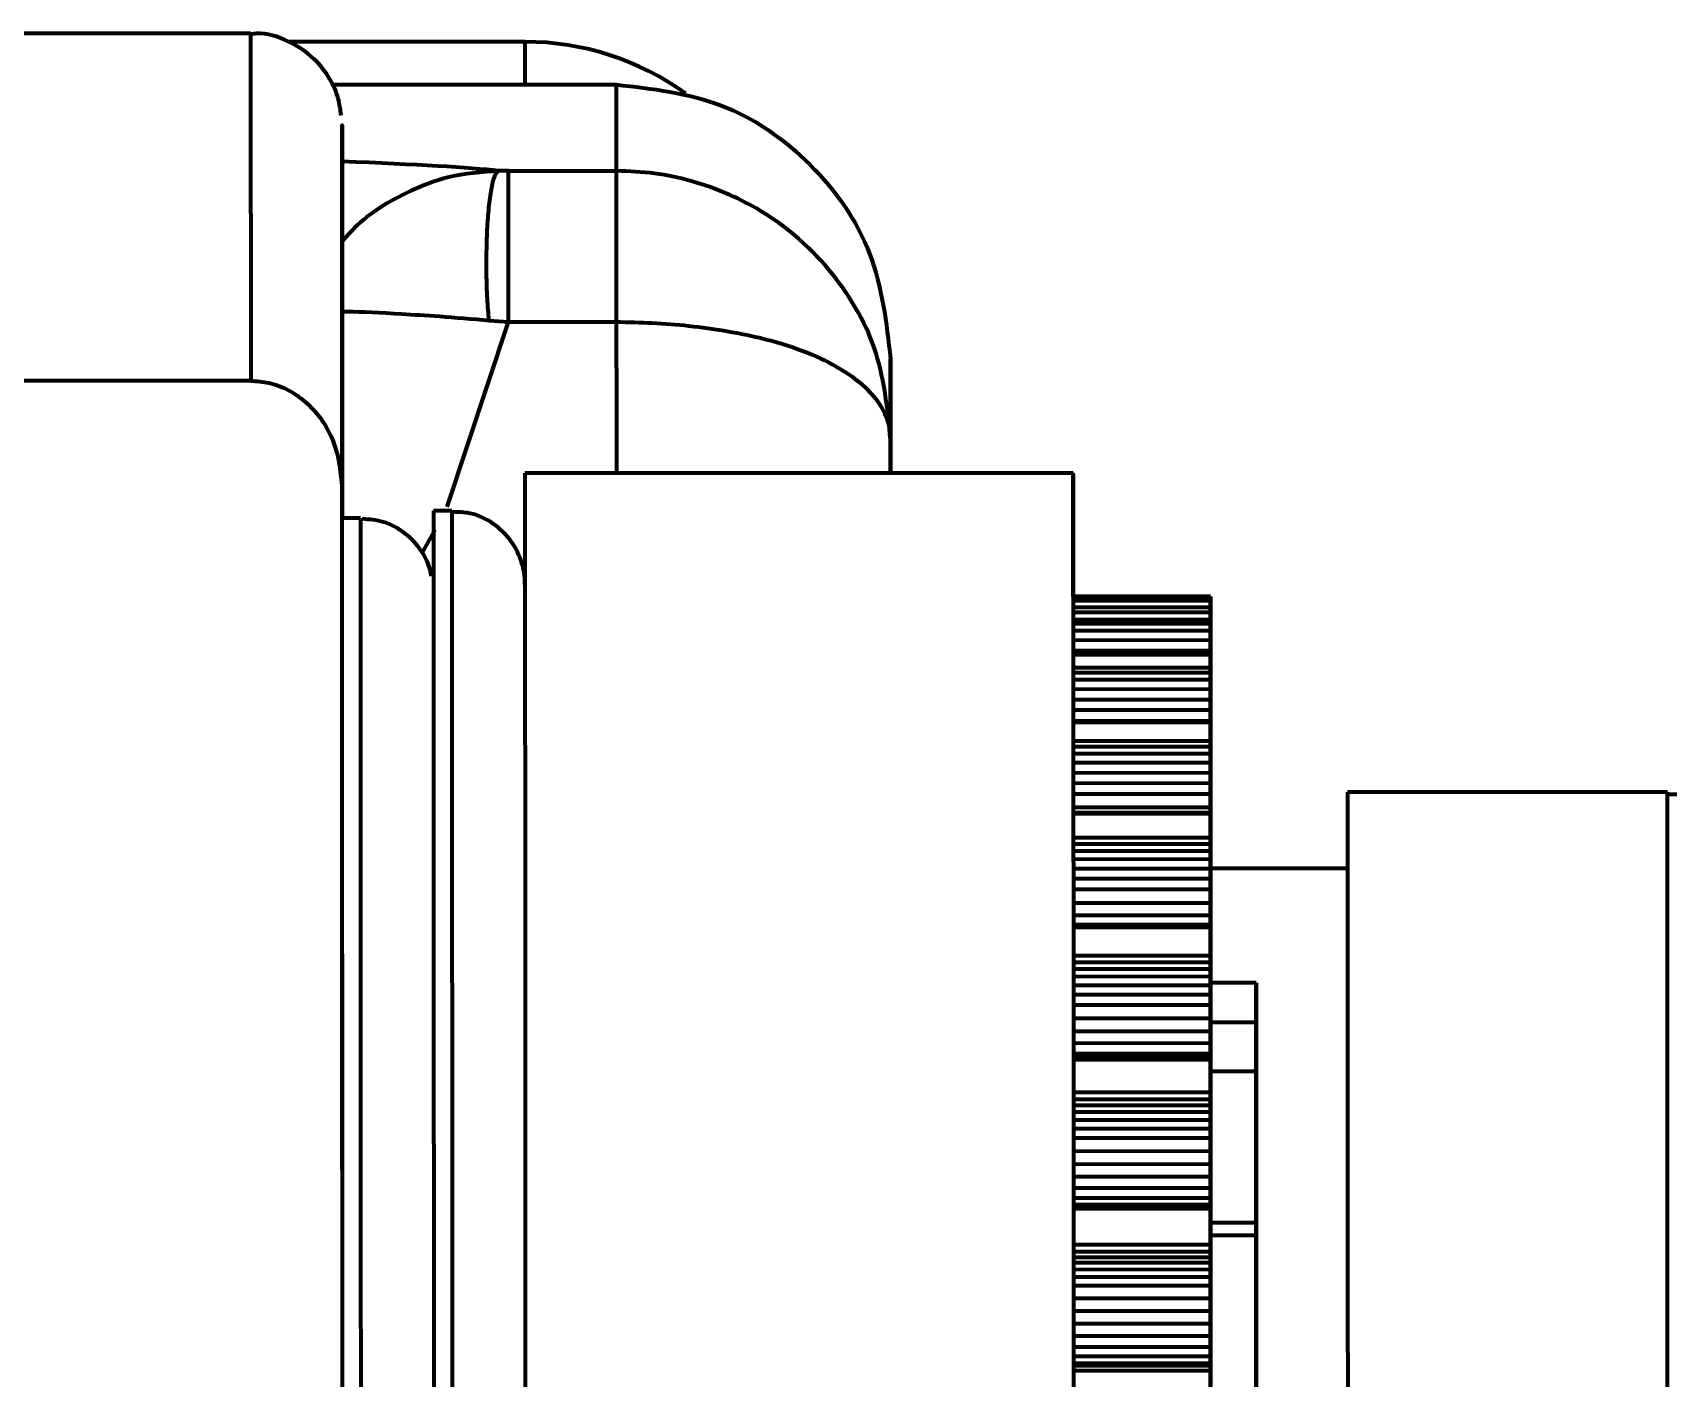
# Model space of a CAD drawing. Header units: millimetres. Extents: x -419 to 9215, y 1224 to 3301.
# Drawn here: x 354.18 to 374.06, y 1921.42 to 1937.78 of the extents above; entities that cross this region are included whole.
import ezdxf

# ---------------------------------------------------------------- set-up
doc = ezdxf.new("R2010")
doc.units = ezdxf.units.MM
doc.layers.add('0.7mm', color=7, linetype='Continuous', lineweight=70)

msp = doc.modelspace()

# ---------------------------------------------------------------- linework, layer by layer
at = {"layer": '0.7mm', "color": 7, "linetype": 'Continuous', "lineweight": 70}
for p, q in [((356.828, 1937.767), (350.424, 1937.766)), ((360.167, 1937.665), (357.29, 1937.665)), ((357.818, 1937.148), (359.525, 1937.145)), ((359.525, 1937.145), (361.273, 1937.145)), ((361.273, 1937.145), (361.273, 1936.097)), ((359.961, 1936.096), (361.273, 1936.097)), ((359.727, 1934.279), (359.961, 1934.26)), ((359.961, 1934.26), (361.273, 1934.261)), ((364.607, 1933.635), (364.607, 1933.813)), ((364.607, 1933.813), (364.607, 1932.423)), ((356.829, 1933.545), (325.718, 1933.536)), ((364.607, 1933.091), (364.607, 1933.635)), ((364.607, 1933.635), (364.607, 1932.423)), ((364.607, 1932.831), (364.607, 1933.091)), ((364.607, 1932.423), (364.607, 1933.091)), ((364.607, 1932.423), (364.607, 1932.831)), ((366.829, 1932.423), (360.163, 1932.421)), ((366.83, 1930.923), (366.829, 1932.354)), ((357.949, 1901.635), (357.94, 1932.244)), ((359.274, 1931.962), (359.052, 1931.962)), ((358.163, 1931.874), (357.941, 1931.873)), ((360.161, 1931.119), (360.163, 1931.119)), ((368.496, 1930.924), (366.83, 1930.923)), ((368.496, 1930.908), (366.83, 1930.908)), ((368.496, 1930.891), (368.496, 1930.924)), ((368.496, 1930.908), (368.496, 1930.87)), ((368.496, 1930.87), (366.83, 1930.869)), ((368.496, 1930.788), (366.83, 1930.788)), ((368.496, 1930.729), (366.83, 1930.729)), ((368.496, 1930.811), (368.496, 1930.891)), ((368.496, 1930.87), (368.496, 1930.788)), ((368.496, 1930.852), (368.496, 1930.826)), ((368.496, 1930.826), (368.496, 1930.75)), ((368.496, 1930.696), (368.496, 1930.811)), ((368.496, 1930.75), (368.496, 1930.794)), ((368.496, 1930.788), (368.496, 1930.672)), ((368.496, 1930.75), (368.496, 1930.636)), ((368.496, 1930.666), (368.496, 1930.75)), ((368.496, 1930.708), (368.496, 1930.729)), ((368.496, 1930.64), (366.83, 1930.64)), ((368.496, 1930.591), (366.83, 1930.591)), ((368.496, 1930.635), (368.496, 1930.708)), ((368.497, 1930.573), (368.496, 1930.696)), ((368.496, 1930.672), (368.497, 1930.547)), ((368.497, 1930.549), (368.496, 1930.666)), ((368.496, 1930.64), (368.496, 1930.591)), ((368.496, 1930.636), (368.497, 1930.516)), ((368.497, 1930.524), (368.496, 1930.635)), ((368.496, 1930.591), (368.497, 1930.506)), ((368.497, 1930.453), (368.497, 1930.573)), ((368.497, 1930.422), (368.497, 1930.549)), ((368.497, 1930.547), (368.497, 1930.425)), ((368.497, 1930.406), (368.497, 1930.524)), ((368.497, 1930.516), (368.497, 1930.401)), ((368.497, 1930.506), (366.83, 1930.505)), ((368.497, 1930.39), (366.83, 1930.389)), ((368.497, 1930.506), (368.497, 1930.39)), ((368.497, 1930.473), (368.497, 1930.459)), ((368.497, 1930.459), (368.497, 1930.391)), ((368.497, 1930.335), (368.497, 1930.453)), ((368.497, 1930.425), (368.497, 1930.303)), ((368.497, 1930.298), (368.497, 1930.422)), ((368.497, 1930.295), (368.497, 1930.406)), ((368.497, 1930.401), (368.497, 1930.288)), ((368.497, 1930.391), (368.497, 1930.283)), ((368.497, 1930.39), (368.497, 1930.262)), ((368.497, 1930.288), (368.497, 1930.343)), ((368.497, 1930.212), (368.497, 1930.335)), ((368.497, 1930.262), (366.83, 1930.262)), ((368.497, 1930.215), (366.83, 1930.214)), ((368.497, 1930.303), (368.497, 1930.174)), ((368.497, 1930.172), (368.497, 1930.298)), ((368.497, 1930.187), (368.497, 1930.295)), ((368.497, 1930.288), (368.497, 1930.175)), ((368.497, 1930.201), (368.497, 1930.288)), ((368.497, 1930.283), (368.497, 1930.17)), ((368.497, 1930.262), (368.497, 1930.136)), ((368.497, 1930.206), (368.497, 1930.215)), ((368.497, 1930.121), (368.497, 1930.212)), ((368.497, 1930.142), (368.497, 1930.206)), ((368.497, 1930.086), (368.497, 1930.201)), ((368.497, 1930.082), (368.497, 1930.187)), ((368.497, 1930.175), (368.497, 1930.096)), ((368.497, 1930.174), (368.497, 1930.075)), ((368.497, 1930.035), (368.497, 1930.172)), ((368.497, 1930.17), (368.497, 1930.064)), ((368.497, 1930.036), (368.497, 1930.142)), ((368.497, 1930.136), (368.497, 1930.008)), ((368.497, 1930.063), (368.497, 1930.121)), ((368.497, 1930.055), (366.83, 1930.054)), ((368.497, 1929.996), (366.83, 1929.995)), ((368.497, 1930.096), (368.497, 1930.05)), ((368.497, 1929.959), (368.497, 1930.086)), ((368.497, 1930.011), (368.497, 1930.082)), ((368.497, 1930.075), (368.497, 1930.008)), ((368.497, 1930.064), (368.497, 1929.963)), ((368.497, 1930.039), (368.497, 1930.063)), ((368.497, 1930.055), (368.497, 1929.996)), ((368.497, 1930.05), (368.497, 1930.039)), ((368.497, 1929.927), (368.497, 1930.036)), ((368.497, 1929.926), (368.497, 1930.035)), ((368.497, 1929.975), (368.497, 1930.011)), ((368.497, 1930.008), (368.497, 1929.865)), ((368.497, 1930.008), (368.497, 1929.974)), ((368.497, 1929.996), (368.497, 1929.908)), ((368.497, 1929.974), (368.497, 1929.975)), ((368.497, 1929.963), (368.497, 1929.869)), ((368.497, 1929.832), (368.497, 1929.959)), ((368.497, 1929.827), (368.497, 1929.927)), ((368.497, 1929.847), (368.497, 1929.926)), ((368.497, 1929.908), (366.83, 1929.908)), ((368.497, 1929.795), (366.83, 1929.794)), ((368.497, 1929.908), (368.497, 1929.795)), ((368.497, 1929.869), (368.497, 1929.811)), ((368.497, 1929.865), (368.497, 1929.749)), ((368.497, 1929.8), (368.497, 1929.847)), ((368.497, 1929.702), (368.497, 1929.832)), ((368.497, 1929.731), (368.497, 1929.827)), ((368.497, 1929.811), (368.497, 1929.788)), ((368.497, 1929.788), (368.497, 1929.8)), ((368.497, 1929.795), (368.497, 1929.668)), ((368.497, 1929.78), (368.497, 1929.779)), ((368.497, 1929.779), (368.497, 1929.72)), ((368.497, 1929.749), (368.497, 1929.662)), ((368.497, 1929.646), (368.497, 1929.731)), ((368.497, 1929.72), (368.497, 1929.619)), ((368.497, 1929.668), (366.83, 1929.668)), ((368.497, 1929.541), (366.83, 1929.54)), ((368.497, 1929.553), (368.497, 1929.702)), ((368.497, 1929.668), (368.497, 1929.541)), ((368.497, 1929.662), (368.497, 1929.606)), ((368.497, 1929.597), (368.497, 1929.646)), ((368.497, 1929.619), (368.497, 1929.516)), ((368.497, 1929.606), (368.497, 1929.584)), ((368.497, 1929.584), (368.497, 1929.597)), ((368.497, 1929.517), (368.497, 1929.581)), ((368.497, 1929.428), (368.497, 1929.553)), ((368.497, 1929.541), (368.497, 1929.409)), ((368.497, 1929.429), (368.497, 1929.517)), ((368.497, 1929.516), (368.497, 1929.422)), ((368.497, 1929.409), (366.83, 1929.409)), ((368.497, 1929.396), (366.83, 1929.396)), ((368.497, 1929.392), (366.83, 1929.392)), ((368.497, 1929.318), (368.497, 1929.429)), ((368.497, 1929.33), (368.497, 1929.428)), ((368.497, 1929.422), (368.497, 1929.335)), ((368.497, 1929.409), (368.497, 1929.256)), ((368.497, 1929.341), (368.497, 1929.396)), ((368.497, 1929.396), (368.497, 1929.392)), ((368.497, 1929.244), (368.497, 1929.341)), ((368.497, 1929.335), (368.497, 1929.262)), ((368.497, 1929.262), (368.497, 1929.33)), ((368.497, 1929.193), (368.497, 1929.318)), ((368.497, 1929.164), (366.83, 1929.164)), ((368.497, 1929.226), (368.497, 1929.262)), ((368.497, 1929.262), (368.497, 1929.226)), ((368.497, 1929.256), (368.497, 1929.125)), ((368.497, 1929.147), (368.497, 1929.244)), ((368.497, 1929.226), (368.497, 1929.226)), ((368.497, 1929.066), (368.497, 1929.193)), ((368.497, 1929.164), (368.497, 1929.097)), ((368.497, 1929.058), (368.497, 1929.147)), ((368.497, 1929.125), (368.497, 1929.02)), ((368.497, 1929.097), (366.83, 1929.096)), ((368.497, 1929.009), (366.83, 1929.009)), ((368.497, 1929.097), (368.497, 1929.009)), ((368.497, 1928.934), (368.497, 1929.066)), ((368.497, 1928.977), (368.497, 1929.058)), ((368.497, 1929.02), (368.497, 1928.943)), ((368.497, 1929.009), (368.497, 1928.901)), ((368.497, 1928.914), (368.497, 1928.977)), ((368.497, 1928.943), (368.497, 1928.898)), ((368.497, 1928.777), (368.497, 1928.934)), ((368.497, 1928.901), (366.83, 1928.9)), ((368.497, 1928.778), (366.83, 1928.777)), ((368.497, 1928.888), (368.497, 1928.914)), ((368.497, 1928.901), (368.497, 1928.778)), ((368.497, 1928.898), (368.497, 1928.888)), ((368.497, 1928.8), (368.497, 1928.751)), ((368.497, 1928.789), (368.497, 1928.8)), ((368.497, 1928.778), (368.497, 1928.652)), ((368.497, 1928.639), (368.497, 1928.777)), ((368.497, 1928.751), (368.497, 1928.66)), ((368.497, 1928.652), (366.83, 1928.651)), ((368.497, 1928.66), (368.497, 1928.57)), ((368.497, 1928.652), (368.497, 1928.52)), ((368.497, 1928.524), (368.497, 1928.639)), ((368.497, 1928.57), (368.497, 1928.49)), ((368.497, 1928.436), (368.497, 1928.524)), ((368.497, 1928.452), (368.497, 1928.524)), ((374.053, 1928.545), (370.164, 1928.543)), ((368.497, 1928.52), (366.83, 1928.519)), ((368.497, 1928.36), (366.83, 1928.36)), ((368.497, 1928.52), (368.497, 1928.36)), ((368.497, 1928.49), (368.497, 1928.418)), ((368.497, 1928.366), (368.497, 1928.452)), ((368.497, 1928.379), (368.497, 1928.436)), ((368.497, 1928.418), (368.497, 1928.368)), ((368.497, 1928.355), (368.497, 1928.379)), ((368.497, 1928.368), (368.497, 1928.355)), ((368.497, 1928.261), (368.497, 1928.366)), ((368.497, 1928.36), (368.497, 1928.217)), ((368.497, 1928.296), (366.83, 1928.295)), ((368.497, 1928.279), (366.83, 1928.279)), ((368.497, 1928.296), (368.497, 1928.279)), ((368.497, 1928.252), (368.497, 1928.296)), ((368.497, 1928.142), (368.497, 1928.261)), ((368.497, 1928.166), (368.497, 1928.252)), ((368.497, 1928.217), (368.497, 1928.096)), ((368.497, 1928.081), (368.497, 1928.166)), ((368.497, 1928.018), (368.497, 1928.142)), ((368.497, 1927.988), (366.831, 1927.988)), ((368.497, 1928.096), (368.497, 1928)), ((368.497, 1928.008), (368.497, 1928.081)), ((368.497, 1927.887), (368.497, 1928.018)), ((368.497, 1927.943), (368.497, 1928.008)), ((368.497, 1928), (368.497, 1927.934)), ((368.497, 1927.988), (368.497, 1927.914)), ((368.497, 1927.903), (368.497, 1927.943)), ((368.497, 1927.934), (368.497, 1927.9)), ((368.497, 1927.914), (366.831, 1927.914)), ((368.497, 1927.828), (366.831, 1927.828)), ((368.497, 1927.728), (366.831, 1927.727)), ((368.497, 1927.914), (368.497, 1927.828)), ((368.497, 1927.9), (368.497, 1927.903)), ((368.497, 1927.725), (368.497, 1927.887)), ((368.497, 1927.828), (368.497, 1927.728)), ((368.497, 1927.728), (368.497, 1927.611)), ((368.497, 1927.611), (366.831, 1927.611)), ((368.497, 1927.577), (368.497, 1927.725)), ((368.497, 1927.621), (370.164, 1927.621)), ((368.497, 1927.611), (368.497, 1927.489)), ((368.497, 1927.448), (368.497, 1927.577)), ((368.497, 1927.544), (368.497, 1927.507)), ((368.497, 1927.521), (368.497, 1927.544)), ((368.497, 1927.489), (366.831, 1927.489)), ((368.497, 1927.36), (366.831, 1927.36)), ((368.497, 1927.507), (368.497, 1927.428)), ((368.497, 1927.489), (368.497, 1927.36)), ((368.497, 1927.342), (368.497, 1927.448)), ((368.497, 1927.428), (368.497, 1927.352)), ((368.497, 1927.36), (368.497, 1927.197)), ((368.497, 1927.352), (368.497, 1927.287)), ((368.497, 1927.264), (368.497, 1927.342)), ((368.497, 1927.197), (366.831, 1927.196)), ((366.831, 1927.168), (366.831, 1926.911)), ((368.497, 1927.287), (368.497, 1927.233)), ((368.497, 1927.217), (368.497, 1927.264)), ((368.497, 1927.233), (368.497, 1927.206)), ((368.497, 1927.206), (368.497, 1927.217)), ((368.498, 1927.119), (368.497, 1927.197)), ((368.497, 1927.197), (368.497, 1927.046)), ((368.497, 1927.046), (366.831, 1927.045)), ((368.497, 1927.046), (368.497, 1926.911)), ((368.498, 1927.035), (368.498, 1927.119)), ((368.498, 1926.94), (368.498, 1927.035)), ((368.498, 1926.828), (368.498, 1926.94)), ((368.497, 1926.93), (366.831, 1926.93)), ((368.497, 1926.901), (366.831, 1926.901)), ((368.497, 1926.93), (368.497, 1926.901)), ((368.497, 1926.898), (368.497, 1926.93)), ((368.497, 1926.911), (368.498, 1926.798)), ((368.498, 1926.824), (368.497, 1926.898)), ((368.498, 1926.71), (368.498, 1926.828)), ((368.498, 1926.755), (368.498, 1926.824)), ((368.498, 1926.798), (368.498, 1926.712)), ((368.498, 1926.698), (368.498, 1926.755)), ((368.498, 1926.554), (366.831, 1926.554)), ((368.498, 1926.712), (368.498, 1926.656)), ((368.498, 1926.584), (368.498, 1926.71)), ((368.498, 1926.651), (368.498, 1926.698)), ((368.498, 1926.656), (368.498, 1926.635)), ((368.498, 1926.635), (368.498, 1926.651)), ((368.498, 1926.42), (368.498, 1926.584)), ((368.498, 1926.554), (368.498, 1926.475)), ((368.498, 1926.475), (366.831, 1926.474)), ((368.498, 1926.393), (366.831, 1926.392)), ((368.498, 1926.475), (368.498, 1926.393)), ((368.498, 1926.266), (368.498, 1926.42)), ((368.498, 1926.393), (368.498, 1926.302)), ((368.498, 1926.302), (366.831, 1926.301)), ((368.498, 1926.194), (366.831, 1926.194)), ((368.498, 1926.302), (368.498, 1926.194)), ((368.498, 1926.227), (368.498, 1926.266)), ((369.053, 1926.227), (368.498, 1926.227)), ((368.498, 1926.194), (368.498, 1926.08)), ((368.498, 1926.08), (366.831, 1926.079)), ((368.498, 1925.956), (366.831, 1925.955)), ((368.498, 1926.08), (368.498, 1925.956)), ((368.498, 1925.956), (368.498, 1925.793)), ((368.498, 1925.793), (366.831, 1925.792)), ((366.831, 1925.765), (366.831, 1925.364)), ((368.498, 1925.793), (368.498, 1925.636)), ((368.498, 1925.636), (366.831, 1925.636)), ((368.498, 1925.636), (368.498, 1925.492)), ((368.498, 1925.492), (366.831, 1925.491)), ((368.498, 1925.364), (366.831, 1925.364)), ((368.498, 1925.492), (368.498, 1925.364)), ((368.498, 1925.364), (368.498, 1925.26)), ((368.498, 1925.329), (366.831, 1925.329)), ((368.498, 1925.289), (366.831, 1925.288)), ((368.498, 1925.329), (368.498, 1925.289)), ((368.498, 1925.31), (368.498, 1925.329)), ((368.498, 1925.25), (368.498, 1925.31)), ((368.498, 1925.26), (368.498, 1925.183)), ((368.498, 1925.198), (368.498, 1925.25)), ((368.498, 1925.158), (368.498, 1925.198)), ((368.498, 1925.183), (368.498, 1925.138)), ((368.498, 1925.13), (368.498, 1925.158)), ((368.498, 1925.138), (368.498, 1925.13)), ((368.498, 1924.894), (366.831, 1924.893)), ((368.498, 1924.81), (366.831, 1924.81)), ((368.498, 1924.894), (368.498, 1924.81)), ((368.498, 1924.81), (368.498, 1924.734)), ((368.498, 1924.734), (366.831, 1924.734)), ((368.498, 1924.655), (366.831, 1924.654)), ((368.498, 1924.558), (366.831, 1924.558)), ((368.498, 1924.734), (368.498, 1924.655)), ((368.498, 1924.655), (368.498, 1924.558)), ((368.498, 1924.558), (368.498, 1924.454)), ((368.498, 1924.454), (366.831, 1924.453)), ((368.498, 1924.454), (368.498, 1924.338)), ((368.498, 1924.338), (366.832, 1924.337)), ((368.498, 1924.179), (366.832, 1924.178)), ((366.832, 1924.158), (366.832, 1923.632)), ((368.498, 1924.338), (368.498, 1924.179)), ((368.498, 1924.179), (368.498, 1924.021)), ((368.498, 1924.021), (366.832, 1924.02)), ((368.498, 1924.021), (368.498, 1923.869)), ((368.498, 1923.869), (366.832, 1923.869)), ((368.498, 1923.869), (368.498, 1923.73)), ((368.498, 1923.73), (366.832, 1923.73)), ((368.498, 1923.61), (366.832, 1923.609)), ((368.498, 1923.73), (368.498, 1923.61)), ((368.498, 1923.61), (368.498, 1923.514)), ((368.498, 1923.529), (366.832, 1923.529)), ((368.498, 1923.478), (366.832, 1923.478)), ((368.498, 1923.529), (368.498, 1923.478)), ((368.498, 1923.522), (368.498, 1923.529)), ((368.498, 1923.479), (368.498, 1923.522)), ((368.498, 1923.514), (368.498, 1923.447)), ((368.498, 1923.444), (368.498, 1923.479)), ((368.498, 1923.478), (368.499, 1923.043)), ((368.498, 1923.447), (368.498, 1923.415)), ((368.498, 1923.423), (368.498, 1923.444)), ((368.498, 1923.415), (368.498, 1923.423)), ((368.498, 1923.311), (368.498, 1923.343)), ((369.054, 1923.311), (368.498, 1923.311)), ((368.499, 1923.043), (366.832, 1923.043)), ((368.499, 1922.958), (366.832, 1922.958)), ((368.499, 1923.043), (368.499, 1922.958)), ((368.499, 1922.958), (368.499, 1922.889)), ((368.499, 1922.889), (366.832, 1922.889)), ((368.499, 1922.824), (366.832, 1922.823)), ((368.499, 1922.889), (368.499, 1922.824)), ((368.499, 1922.824), (368.499, 1922.741)), ((368.499, 1922.741), (366.832, 1922.74)), ((368.499, 1922.648), (366.832, 1922.648)), ((368.499, 1922.741), (368.499, 1922.648)), ((368.499, 1922.648), (368.499, 1922.543)), ((368.499, 1922.543), (366.832, 1922.542)), ((368.499, 1922.391), (366.832, 1922.391)), ((366.832, 1922.382), (366.832, 1921.576)), ((368.499, 1922.543), (368.499, 1922.391)), ((368.499, 1922.391), (368.499, 1922.235)), ((368.499, 1922.235), (366.832, 1922.235)), ((368.499, 1922.235), (368.499, 1922.08)), ((368.499, 1922.08), (366.832, 1922.08)), ((368.499, 1922.08), (368.499, 1921.933)), ((368.499, 1921.933), (366.832, 1921.932)), ((368.499, 1921.799), (366.832, 1921.798)), ((368.499, 1921.933), (368.499, 1921.799)), ((368.499, 1921.799), (368.499, 1921.686)), ((368.499, 1921.686), (366.832, 1921.685)), ((368.499, 1921.599), (366.832, 1921.598)), ((368.499, 1921.576), (366.832, 1921.576)), ((368.499, 1921.57), (366.832, 1921.57)), ((368.499, 1921.686), (368.499, 1921.599)), ((368.499, 1921.599), (368.499, 1921.543)), ((368.499, 1921.576), (368.499, 1921.57)), ((368.499, 1921.549), (368.499, 1921.576)), ((368.499, 1921.57), (368.499, 1921.509)), ((368.499, 1921.509), (366.832, 1921.509)), ((368.499, 1921.533), (368.499, 1921.549)), ((368.499, 1921.543), (368.499, 1921.531)), ((368.499, 1921.531), (368.499, 1921.533)), ((368.499, 1921.509), (368.499, 1921.045))]:
    msp.add_line(p, q, dxfattribs=at)
at = {"layer": '0.7mm', "color": 8, "linetype": 'Continuous', "lineweight": 70}
for p, q in [((360.167, 1937.145), (360.167, 1937.665)), ((359.217, 1932.012), (359.961, 1934.26)), ((366.83, 1930.923), (366.829, 1932.354)), ((358.915, 1931.453), (359.071, 1931.735)), ((369.053, 1925.743), (368.498, 1925.743)), ((369.054, 1925.151), (368.498, 1925.151)), ((369.054, 1923.155), (368.499, 1923.155))]:
    msp.add_line(p, q, dxfattribs=at)
at = {"layer": '0.7mm', "color": 8, "linetype": 'Continuous', "lineweight": 70, "flags": 128}
for points in [[(356.828, 1937.767), (356.828, 1937.762), (356.828, 1937.543), (356.828, 1937.005), (356.828, 1936.154), (356.829, 1934.997), (356.829, 1933.545)], [(361.273, 1934.261), (361.273, 1933.887), (361.274, 1933.507), (361.274, 1933.122), (361.274, 1932.732), (361.274, 1932.422)], [(359.274, 1931.962), (359.274, 1931.884), (359.274, 1931.506), (359.274, 1930.82), (359.274, 1929.841), (359.275, 1928.588), (359.275, 1927.087), (359.276, 1925.369), (359.276, 1923.468), (359.277, 1921.424), (359.277, 1919.277), (359.278, 1917.072)], [(358.163, 1931.874), (358.163, 1931.87), (358.163, 1931.677), (358.163, 1931.192), (358.163, 1930.424), (358.163, 1929.387), (358.164, 1928.102), (358.164, 1926.592), (358.165, 1924.887), (358.165, 1923.018), (358.166, 1921.022)], [(374.059, 1904.1), (374.059, 1904.115), (374.059, 1904.364), (374.059, 1904.913), (374.059, 1905.748), (374.059, 1906.847), (374.058, 1908.185), (374.058, 1909.726), (374.057, 1911.433), (374.057, 1913.262), (374.056, 1915.169), (374.056, 1917.104), (374.055, 1919.019), (374.055, 1920.867), (374.054, 1922.601), (374.054, 1924.177), (374.053, 1925.557), (374.053, 1926.705), (374.053, 1927.593), (374.053, 1928.198), (374.053, 1928.505), (374.053, 1928.545)]]:
    msp.add_lwpolyline(points, dxfattribs=at)
at = {"layer": '0.7mm', "color": 7, "linetype": 'Continuous', "lineweight": 70, "flags": 128}
for points in [[(357.94, 1932.244), (357.94, 1933.756), (357.94, 1934.964), (357.939, 1935.854), (357.939, 1936.418), (357.939, 1936.65), (357.939, 1936.548), (357.939, 1936.112), (357.94, 1935.347), (357.94, 1934.261), (357.94, 1932.865), (357.941, 1931.873)], [(360.163, 1932.421), (360.163, 1932.407), (360.163, 1932.169), (360.163, 1931.644), (360.163, 1930.84), (360.163, 1929.772), (360.164, 1928.46), (360.164, 1926.927), (360.165, 1925.202), (360.165, 1923.315), (360.166, 1921.301)], [(366.829, 1932.354), (366.829, 1932.409), (366.829, 1932.171), (366.83, 1931.645), (366.83, 1930.841), (366.83, 1929.774), (366.83, 1928.461), (366.831, 1926.929), (366.831, 1925.203), (366.832, 1923.317), (366.832, 1921.303)], [(359.052, 1931.962), (359.052, 1931.827), (359.052, 1931.393), (359.052, 1930.667), (359.052, 1929.663), (359.053, 1928.401), (359.053, 1926.906), (359.053, 1925.207), (359.054, 1923.336), (359.055, 1921.33), (359.055, 1919.229), (359.056, 1917.072)], [(357.944, 1921.022), (357.943, 1923.018), (357.942, 1924.887), (357.942, 1926.592), (357.942, 1928.102), (357.941, 1929.387), (357.941, 1930.424), (357.941, 1931.192), (357.941, 1931.677), (357.941, 1931.87), (357.941, 1931.873)], [(368.496, 1930.924), (368.496, 1930.923), (368.496, 1930.921), (368.496, 1930.92), (368.496, 1930.918), (368.496, 1930.916), (368.496, 1930.914), (368.496, 1930.911), (368.496, 1930.908)], [(368.496, 1930.794), (368.496, 1930.802), (368.496, 1930.81), (368.496, 1930.818), (368.496, 1930.825), (368.496, 1930.832), (368.496, 1930.839), (368.496, 1930.846), (368.496, 1930.852)], [(368.496, 1930.729), (368.496, 1930.719), (368.496, 1930.709), (368.496, 1930.698), (368.496, 1930.687), (368.496, 1930.676), (368.496, 1930.664), (368.496, 1930.652), (368.496, 1930.64)], [(368.497, 1930.343), (368.497, 1930.36), (368.497, 1930.377), (368.497, 1930.394), (368.497, 1930.41), (368.497, 1930.426), (368.497, 1930.442), (368.497, 1930.458), (368.497, 1930.473)], [(368.497, 1930.215), (368.497, 1930.196), (368.497, 1930.176), (368.497, 1930.157), (368.497, 1930.137), (368.497, 1930.117), (368.497, 1930.096), (368.497, 1930.075), (368.497, 1930.055)], [(368.497, 1929.581), (368.497, 1929.606), (368.497, 1929.632), (368.497, 1929.657), (368.497, 1929.682), (368.497, 1929.707), (368.497, 1929.732), (368.497, 1929.756), (368.497, 1929.78)], [(368.497, 1929.392), (368.497, 1929.364), (368.497, 1929.336), (368.497, 1929.308), (368.497, 1929.28), (368.497, 1929.251), (368.497, 1929.222), (368.497, 1929.193), (368.497, 1929.164)], [(368.497, 1928.524), (368.497, 1928.558), (368.497, 1928.592), (368.497, 1928.625), (368.497, 1928.658), (368.497, 1928.691), (368.497, 1928.724), (368.497, 1928.756), (368.497, 1928.789)], [(370.164, 1928.543), (370.164, 1928.504), (370.164, 1928.197), (370.164, 1927.591), (370.164, 1926.704), (370.165, 1925.556), (370.165, 1924.176), (370.165, 1922.6), (370.166, 1920.866), (370.166, 1919.018), (370.167, 1917.103), (370.167, 1915.168), (370.168, 1913.261), (370.168, 1911.432), (370.169, 1909.725), (370.169, 1908.184), (370.17, 1906.846), (370.17, 1905.747), (370.17, 1904.912), (370.17, 1904.363), (370.17, 1904.114), (370.17, 1904.099)], [(368.497, 1928.279), (368.497, 1928.244), (368.497, 1928.208), (368.497, 1928.172), (368.497, 1928.136), (368.497, 1928.099), (368.497, 1928.062), (368.497, 1928.026), (368.497, 1927.988)], [(368.497, 1927.197), (368.497, 1927.238), (368.497, 1927.279), (368.497, 1927.32), (368.497, 1927.36), (368.497, 1927.401), (368.497, 1927.441), (368.497, 1927.481), (368.497, 1927.521)], [(368.497, 1926.901), (368.497, 1926.859), (368.498, 1926.816), (368.498, 1926.773), (368.498, 1926.729), (368.498, 1926.686), (368.498, 1926.642), (368.498, 1926.598), (368.498, 1926.554)], [(368.498, 1926.412), (368.498, 1926.292), (368.498, 1926.227)], [(368.498, 1925.831), (368.498, 1925.954), (368.498, 1926.07), (368.498, 1926.176), (368.498, 1926.267), (368.498, 1926.338), (368.498, 1926.387), (368.498, 1926.412), (368.498, 1926.412)], [(369.053, 1926.225), (369.053, 1926.224), (369.053, 1926.202), (369.053, 1926.161), (369.053, 1926.102), (369.053, 1926.027), (369.053, 1925.94), (369.053, 1925.844), (369.053, 1925.743)], [(369.054, 1923.545), (369.054, 1924.09), (369.054, 1924.58), (369.054, 1925.013), (369.054, 1925.386), (369.053, 1925.695), (369.053, 1925.939), (369.053, 1926.116), (369.053, 1926.225)], [(368.498, 1925.352), (368.498, 1925.362), (368.498, 1925.39), (368.498, 1925.435), (368.498, 1925.494), (368.498, 1925.566), (368.498, 1925.648), (368.498, 1925.737), (368.498, 1925.831)], [(369.053, 1925.743), (369.053, 1925.628), (369.053, 1925.519), (369.053, 1925.418), (369.054, 1925.329), (369.054, 1925.256), (369.054, 1925.2), (369.054, 1925.165), (369.054, 1925.151)], [(368.498, 1923.343), (368.498, 1923.79), (368.498, 1924.185), (368.498, 1924.527), (368.498, 1924.811), (368.498, 1925.038), (368.498, 1925.204), (368.498, 1925.309), (368.498, 1925.352)], [(368.498, 1925.289), (368.498, 1925.24), (368.498, 1925.191), (368.498, 1925.142), (368.498, 1925.092), (368.498, 1925.043), (368.498, 1924.993), (368.498, 1924.944), (368.498, 1924.894)], [(369.054, 1925.151), (369.054, 1925.1), (369.054, 1924.987), (369.054, 1924.815), (369.054, 1924.583), (369.054, 1924.294), (369.054, 1923.949), (369.054, 1923.551), (369.054, 1923.103)], [(368.498, 1923.404), (368.498, 1923.484), (368.498, 1923.543), (368.498, 1923.579), (368.498, 1923.59), (368.498, 1923.576), (368.498, 1923.537), (368.498, 1923.475), (368.498, 1923.392)], [(368.5, 1917.43), (368.5, 1918.26), (368.5, 1919.078), (368.499, 1919.876), (368.499, 1920.651), (368.499, 1921.396), (368.499, 1922.107), (368.499, 1922.778), (368.498, 1923.404)], [(368.498, 1923.392), (368.498, 1923.329), (368.498, 1923.311)], [(369.054, 1922.818), (369.054, 1922.894), (369.054, 1922.983), (369.054, 1923.08), (369.054, 1923.181), (369.054, 1923.282), (369.054, 1923.379), (369.054, 1923.468), (369.054, 1923.545)], [(369.054, 1923.154), (369.054, 1923.22), (369.054, 1923.27), (369.054, 1923.301), (369.054, 1923.311), (369.054, 1923.301), (369.054, 1923.271), (369.054, 1923.221), (369.054, 1923.155)], [(369.054, 1923.155), (369.054, 1922.529), (369.054, 1921.86), (369.055, 1921.152), (369.055, 1920.41), (369.055, 1919.641), (369.055, 1918.848), (369.055, 1918.037), (369.056, 1917.214)], [(369.054, 1923.103), (369.054, 1923.038), (369.054, 1922.992), (369.054, 1922.966), (369.054, 1922.962), (369.054, 1922.98), (369.054, 1923.019), (369.054, 1923.077), (369.054, 1923.154)], [(369.054, 1921.981), (369.054, 1922.076), (369.054, 1922.181), (369.054, 1922.294), (369.054, 1922.409), (369.054, 1922.523), (369.054, 1922.632), (369.054, 1922.731), (369.054, 1922.818)], [(369.055, 1921.321), (369.055, 1921.396), (369.054, 1921.981)]]:
    msp.add_lwpolyline(points, dxfattribs=at)
at = {"layer": '0.7mm', "color": 7, "linetype": 'Continuous', "lineweight": 70}
msp.add_arc((360.167, 1934.332), 3.333, 54.2043, 90, dxfattribs=at)
at = {"layer": '0.7mm', "color": 8, "linetype": 'Continuous', "lineweight": 70}
msp.add_ellipse((342.384, 1936.019), major_axis=(17.778, 0.005), ratio=0.021621, start_param=0.190046, end_param=0.50537, dxfattribs=at)
at = {"layer": '0.7mm', "color": 7, "linetype": 'Continuous', "lineweight": 70}
for points, knots in [([(357.929, 1936.771), (357.92, 1936.84), (357.899, 1936.994), (357.791, 1937.233), (357.595, 1937.487), (357.289, 1937.684), (357.005, 1937.784), (356.848, 1937.759), (356.823, 1937.755)], [0, 0, 0, 0, 0.127933, 0.285567, 0.475806, 0.709386, 0.953416, 1, 1, 1, 1]), ([(359.727, 1934.279), (359.719, 1934.364), (359.704, 1934.536), (359.695, 1934.844), (359.696, 1935.156), (359.707, 1935.457), (359.73, 1935.722), (359.762, 1935.924), (359.8, 1936.064), (359.828, 1936.086), (359.842, 1936.097)], [0, 0, 0, 0, 0.124753, 0.249775, 0.374971, 0.499335, 0.623176, 0.74834, 0.874384, 1, 1, 1, 1]), ([(359.961, 1936.096), (359.938, 1936.096), (359.899, 1936.096), (359.859, 1936.096), (359.842, 1936.097)], [0, 0, 0, 0, 0.559969, 1, 1, 1, 1]), ([(364.607, 1932.831), (364.573, 1933.184), (364.505, 1933.89), (363.967, 1934.857), (363.189, 1935.577), (362.355, 1935.944), (361.75, 1936.078), (361.429, 1936.09), (361.273, 1936.097)], [0, 0, 0, 0, 0.242543, 0.485556, 0.723436, 0.8618, 0.932818, 1, 1, 1, 1]), ([(361.273, 1934.261), (361.42, 1934.258), (361.723, 1934.253), (362.344, 1934.2), (363.218, 1934.05), (364.003, 1933.737), (364.481, 1933.325), (364.603, 1933.013), (364.607, 1932.848), (364.607, 1932.831)], [0, 0, 0, 0, 0.063699, 0.131183, 0.283947, 0.528946, 0.764722, 0.975692, 1, 1, 1, 1]), ([(356.829, 1933.545), (356.903, 1933.54), (357.054, 1933.53), (357.272, 1933.447), (357.476, 1933.315), (357.687, 1933.098), (357.891, 1932.742), (357.922, 1932.424), (357.94, 1932.244)], [0, 0, 0, 0, 0.117195, 0.238469, 0.365301, 0.49894, 0.716272, 1, 1, 1, 1]), ([(360.163, 1931.068), (360.163, 1931.069), (360.163, 1931.077), (360.163, 1931.072), (360.163, 1931.074), (360.163, 1931.075), (360.163, 1931.077), (360.163, 1931.08), (360.163, 1931.085), (360.163, 1931.096), (360.16, 1931.192), (360.123, 1931.38), (359.991, 1931.624), (359.777, 1931.823), (359.528, 1931.947), (359.352, 1931.948), (359.278, 1931.949)], [0, 0, 0, 0, 0.011159, 0.154896, 0.175354, 0.185513, 0.189459, 0.191802, 0.194237, 0.200041, 0.211892, 0.364464, 0.528869, 0.692484, 0.872121, 1, 1, 1, 1]), ([(359.027, 1931.171), (359.018, 1931.213), (358.995, 1931.322), (358.895, 1931.506), (358.714, 1931.701), (358.46, 1931.845), (358.271, 1931.859), (358.182, 1931.865)], [0, 0, 0, 0, 0.106955, 0.283195, 0.52235, 0.776533, 1, 1, 1, 1]), ([(377.387, 1925.185), (377.387, 1925.188), (377.387, 1925.2), (377.387, 1925.208), (377.387, 1925.213), (377.387, 1925.213), (377.387, 1925.218), (377.387, 1925.223), (377.387, 1925.231), (377.387, 1925.255), (377.385, 1925.334), (377.372, 1925.593), (377.299, 1926.049), (377.091, 1926.635), (376.723, 1927.255), (376.188, 1927.818), (375.468, 1928.263), (374.743, 1928.518), (374.254, 1928.518), (374.055, 1928.518)], [0, 0, 0, 0, 0.018014, 0.082959, 0.101128, 0.112931, 0.115197, 0.116166, 0.117285, 0.120173, 0.128162, 0.15765, 0.251637, 0.362478, 0.471359, 0.616726, 0.752358, 0.899266, 1, 1, 1, 1])]:
    msp.add_open_spline(points, degree=3, knots=knots, dxfattribs=at)
for points in [[(361.273, 1937.145), (361.71, 1937.095), (362.583, 1936.995), (363.685, 1936.225), (364.456, 1935.124), (364.557, 1934.25), (364.607, 1933.813)], [(359.961, 1934.26), (359.961, 1934.346), (359.961, 1934.516), (359.961, 1934.824), (359.961, 1935.141), (359.961, 1935.447), (359.961, 1935.716), (359.961, 1935.925), (359.961, 1936.066), (359.961, 1936.086), (359.961, 1936.096)], [(361.273, 1936.097), (361.273, 1936.087), (361.273, 1936.066), (361.273, 1935.925), (361.273, 1935.716), (361.273, 1935.447), (361.273, 1935.142), (361.273, 1934.825), (361.273, 1934.516), (361.273, 1934.346), (361.273, 1934.261)]]:
    msp.add_open_spline(points, degree=3, dxfattribs=at)
at = {"layer": '0.7mm', "color": 8, "linetype": 'Continuous', "lineweight": 70}
for points, knots in [([(359.842, 1936.097), (359.635, 1936.08), (359.25, 1936.05), (358.642, 1935.81), (358.198, 1935.538), (357.989, 1935.294), (357.94, 1935.236)], [0, 0, 0, 0, 0.259982, 0.483729, 0.878215, 1, 1, 1, 1]), ([(357.94, 1934.385), (357.963, 1934.385), (358.136, 1934.388), (358.54, 1934.366), (359.136, 1934.33), (359.52, 1934.297), (359.727, 1934.279)], [0, 0, 0, 0, 0.065185, 0.484197, 0.722849, 1, 1, 1, 1])]:
    msp.add_open_spline(points, degree=3, knots=knots, dxfattribs=at)

doc.saveas('drawing.dxf')
